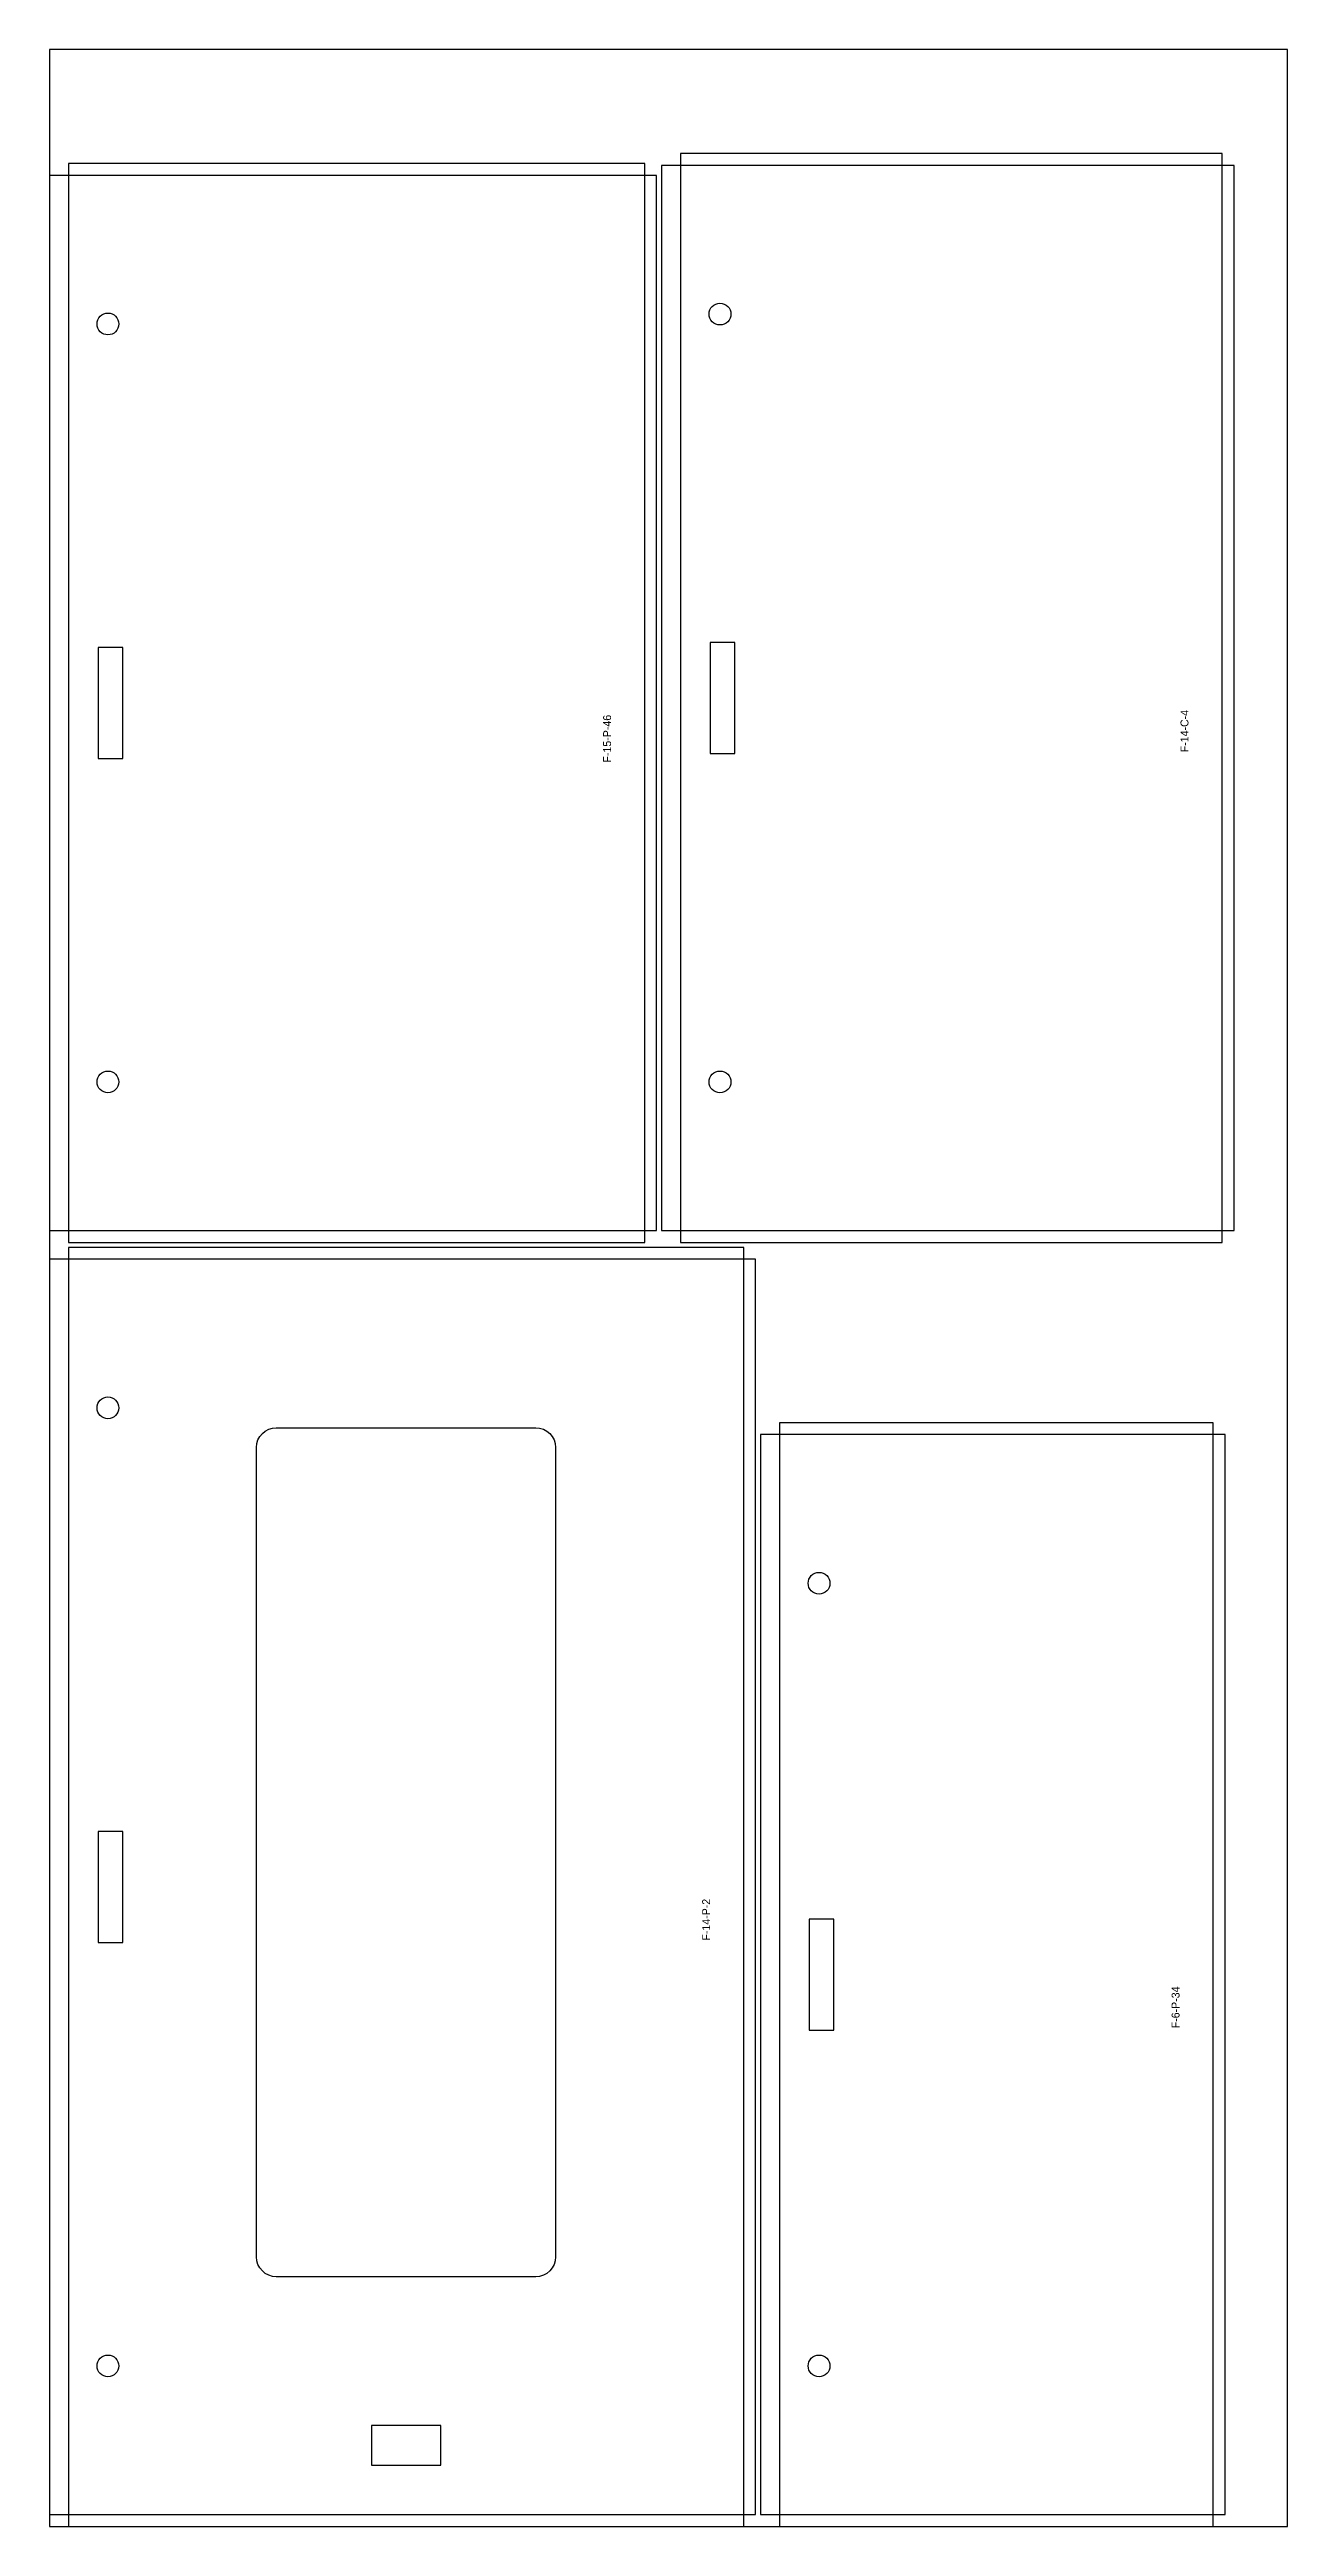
# Model space of a CAD drawing. Header units: metres. Extents: x 0 to 1250, y 0 to 2500.
import ezdxf
from ezdxf.enums import TextEntityAlignment as Align

# ---------------------------------------------------------------- set-up
doc = ezdxf.new("R2010")
doc.units = ezdxf.units.M
for name, color, linetype in [('BIN', 2, 'Continuous'), ('CUT', 4, 'Continuous'), ('DIMENSIONS', 1, 'Continuous')]:
    doc.layers.add(name, color=color, linetype=linetype)

msp = doc.modelspace()

# ---------------------------------------------------------------- linework, layer by layer
at = {"layer": 'BIN'}
msp.add_lwpolyline([(0, 0), (1250, 0), (1250, 2500), (0, 2500), (0, 0)], dxfattribs=at)
at = {"layer": 'CUT'}
for points in [[(19, 1296), (601, 1296), (601, 2385), (19, 2385), (19, 1296)], [(618, 1308), (1196, 1308), (1196, 2383), (618, 2383), (618, 1308)], [(637, 1296), (1184, 1296), (1184, 2395), (637, 2395), (637, 1296)], [(0, 1308), (613, 1308), (613, 2373), (0, 2373), (0, 1308)], [(667, 1789.5), (692, 1789.5), (692, 1901.5), (667, 1901.5), (667, 1789.5)], [(49, 1784.5), (74, 1784.5), (74, 1896.5), (49, 1896.5), (49, 1784.5)], [(0, 12), (713, 12), (713, 1279), (0, 1279), (0, 12)], [(19, 0), (701, 0), (701, 1291), (19, 1291), (19, 0)], [(229, 1109), (491, 1109), (494.9, 1108.6), (498.7, 1107.5), (502.1, 1105.6), (505.1, 1103.1), (507.6, 1100.1), (509.5, 1096.7), (510.6, 1092.9), (511, 1089), (511, 272), (510.6, 268.1), (509.5, 264.3), (507.6, 260.9), (505.1, 257.9), (502.1, 255.4), (498.7, 253.5), (494.9, 252.4), (491, 252), (229, 252), (225.1, 252.4), (221.3, 253.5), (217.9, 255.4), (214.9, 257.9), (212.4, 260.9), (210.5, 264.3), (209.4, 268.1), (209, 272), (209, 1089), (209.4, 1092.9), (210.5, 1096.7), (212.4, 1100.1), (214.9, 1103.1), (217.9, 1105.6), (221.3, 1107.5), (225.1, 1108.6), (229, 1109)], [(718, 12), (1187, 12), (1187, 1102), (718, 1102), (718, 12)], [(737, 0), (1175, 0), (1175, 1114), (737, 1114), (737, 0)], [(49, 589.5), (74, 589.5), (74, 701.5), (49, 701.5), (49, 589.5)], [(767, 501), (792, 501), (792, 613), (767, 613), (767, 501)], [(325, 62), (395, 62), (395, 102), (325, 102), (325, 62)]]:
    msp.add_lwpolyline(points, dxfattribs=at)
for centre in [(59, 2223), (677, 2233), (59, 1458), (677, 1458), (59, 1129), (777, 952), (59, 162), (777, 162)]:
    msp.add_circle(centre, 11, dxfattribs=at)

# ---------------------------------------------------------------- texts
at = {"layer": 'DIMENSIONS'}
for s, p in [('F-15-P-46', (563, 1828.5)), ('F-14-C-4', (1146, 1833.5)), ('F-14-P-2', (663, 633.5)), ('F-6-P-34', (1137, 545))]:
    msp.add_text(s, height=8, rotation=90, dxfattribs=at).set_placement(p, align=Align.MIDDLE_RIGHT)

doc.saveas('drawing.dxf')
